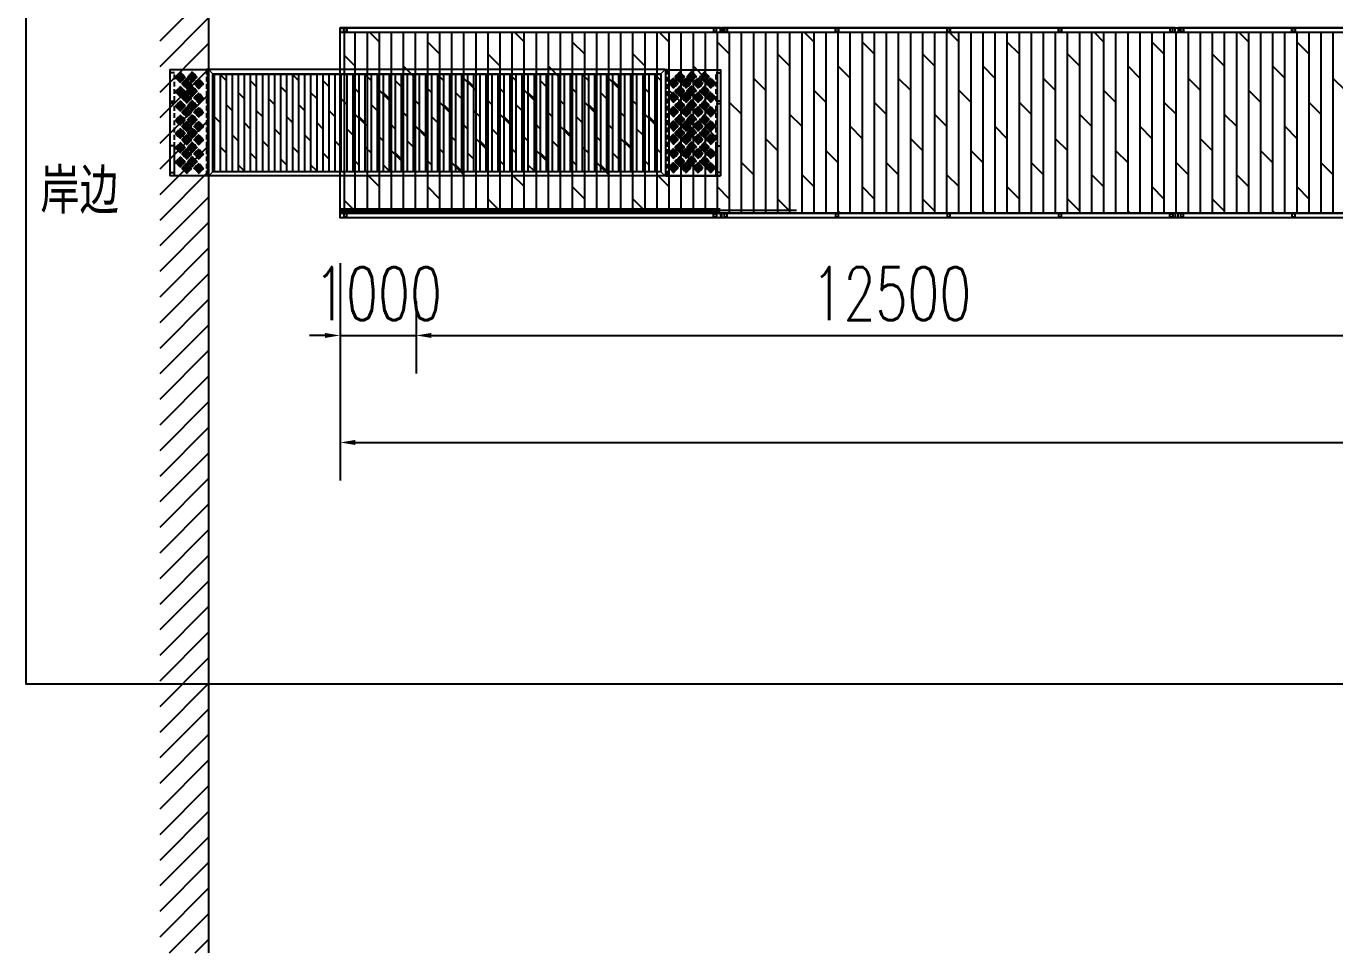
# Model space of a CAD drawing. Header units: millimetres. Extents: x -1612139 to -1260738, y 1141106 to 1536160.
# Drawn here: x -1339098 to -1321892, y 1241537 to 1253728 of the extents above; entities that cross this region are included whole.
import ezdxf

# ---------------------------------------------------------------- set-up
doc = ezdxf.new("R2010")
doc.units = ezdxf.units.MM
doc.header["$LTSCALE"] = 10
doc.linetypes.add('DASHED2', pattern=[9.525, 6.35, -3.175])
doc.layers.get('0').update_dxf_attribs({"linetype": 'CONTINUOUS'})
doc.layers.get('DEFPOINTS').update_dxf_attribs({"linetype": 'CONTINUOUS'})
for name, color, linetype in [('W-PLASTIC_RAILINGS塑木栏杆', 6, 'CONTINUOUS'), ('W-REVETMENT驳岸', 251, 'CONTINUOUS'), ('W-WOOD_FLOOR木地板', 30, 'CONTINUOUS')]:
    doc.layers.add(name, color=color, linetype=linetype)
doc.styles.add('STANDARD_T3', font='simplex.shx', dxfattribs={"width": 0.7, "bigfont": 'gbcbig.shx'})
doc.styles.add('长仿宋体', font='', dxfattribs={"width": 0.72})
doc.styles.get('长仿宋体').set_extended_font_data('FangSong_GB2312')
doc.dimstyles.new('W&&200', dxfattribs={"dimtxt": 700, "dimasz": 200, "dimexe": 500, "dimexo": 600, "dimgap": 200, "dimtad": 1, "dimdec": 0, "dimzin": 0, "dimdsep": 46, "dimtxsty": 'STANDARD_T3', "dimcen": 0.09, "dimclrd": 1, "dimclre": 1, "dimclrt": 7, "dimazin": 2, "dimtfac": 1, "dimtdec": 0, "dimtix": 1, "dimtmove": 2, "dimatfit": 3, "dimfxl": 100, "dimtolj": 1, "dimtzin": 0, "dimarcsym": 0})

# ---------------------------------------------------------------- blocks, each defined once
blk = doc.blocks.new('*U76')
for centre, start, end in [((175, 0), 164.0608, 195.9392), ((-175, 0), 344.0608, 15.9392)]:
    blk.add_arc(centre, 182, start, end)
blk = doc.blocks.new('*U77')
at = {"color": 0, "linetype": 'ByBlock', "lineweight": -2}
for p in [(0, 0), (20, 0), (40, 0), (60, 0), (80, 0)]:
    blk.add_blockref('*U76', p, dxfattribs=at)
blk = doc.blocks.new('*U82')
for centre, start, end in [((175, 0), 164.0608, 195.9392), ((-175, 0), 344.0608, 15.9392)]:
    blk.add_arc(centre, 182, start, end)
blk = doc.blocks.new('*U83')
at = {"color": 0, "linetype": 'ByBlock', "lineweight": -2}
for p in [(0, 0), (20, 0), (40, 0), (60, 0), (80, 0)]:
    blk.add_blockref('*U82', p, dxfattribs=at)
blk = doc.blocks.new('*U80')
for centre, start, end in [((175, 0), 164.0608, 195.9392), ((-175, 0), 344.0608, 15.9392)]:
    blk.add_arc(centre, 182, start, end)
blk = doc.blocks.new('*U81')
at = {"color": 0, "linetype": 'ByBlock', "lineweight": -2}
for p in [(0, 0), (20, 0), (40, 0), (60, 0), (80, 0)]:
    blk.add_blockref('*U80', p, dxfattribs=at)
blk = doc.blocks.new('*U78')
for centre, start, end in [((175, 0), 164.0608, 195.9392), ((-175, 0), 344.0608, 15.9392)]:
    blk.add_arc(centre, 182, start, end)
blk = doc.blocks.new('*U79')
at = {"color": 0, "linetype": 'ByBlock', "lineweight": -2}
for p in [(0, 0), (20, 0), (40, 0), (60, 0), (80, 0)]:
    blk.add_blockref('*U78', p, dxfattribs=at)
blk = doc.blocks.new('LG1')
at = {"color": 253}
for points in [[(20, 0), (5980, 0), (5980, 60), (20, 60)], [(50, 50), (90, 50), (90, 10), (50, 10)], [(1515, 50), (1555, 50), (1555, 10), (1515, 10)], [(2980, 50), (3020, 50), (3020, 10), (2980, 10)], [(4445, 50), (4485, 50), (4485, 10), (4445, 10)], [(5950, 50), (5910, 50), (5910, 10), (5950, 10)]]:
    blk.add_lwpolyline(points, close=True, dxfattribs=at)
blk = doc.blocks.new('LG2')
at = {"color": 251}
for points in [[(0, 0), (5000, 0), (5000, 60), (0, 60)], [(50, 50), (90, 50), (90, 10), (50, 10)], [(4950, 50), (4910, 50), (4910, 10), (4950, 10)]]:
    blk.add_lwpolyline(points, close=True, dxfattribs=at)
blk = doc.blocks.new('*D196')
at = {"color": 1, "lineweight": -2, "transparency": 16777216}
for p, q in [((-1334971, 1250608), (-1334971, 1249159)), ((-1333971, 1250109), (-1333971, 1249159)), ((-1335171, 1249659), (-1335371, 1249659)), ((-1334971, 1249659), (-1333971, 1249659)), ((-1333771, 1249659), (-1333571, 1249659))]:
    blk.add_line(p, q, dxfattribs=at)
at = {"color": 1, "transparency": 16777216}
for points in [[(-1335171, 1249692), (-1335171, 1249626), (-1334971, 1249659)], [(-1333771, 1249692), (-1333771, 1249626), (-1333971, 1249659)]]:
    blk.add_solid(points, dxfattribs=at)
at = {"layer": 'DEFPOINTS', "color": 0, "transparency": 16777216}
for p in [(-1334971, 1251208), (-1333971, 1250709, 0), (-1333971, 1249659)]:
    blk.add_point(p, dxfattribs=at)
at = {"color": 7, "transparency": 16777216, "insert": (-1334471, 1250209), "char_height": 700, "attachment_point": 5, "style": 'STANDARD_T3'}
blk.add_mtext('\\A1;1000', dxfattribs=at)
blk = doc.blocks.new('*D184')
at = {"color": 1, "lineweight": -2, "transparency": 16777216}
for p, q in [((-1333971, 1250109), (-1333971, 1249159)), ((-1321471, 1250109), (-1321471, 1249159)), ((-1333771, 1249659), (-1321671, 1249659))]:
    blk.add_line(p, q, dxfattribs=at)
at = {"color": 1, "transparency": 16777216}
for points in [[(-1333771, 1249692), (-1333771, 1249626), (-1333971, 1249659)], [(-1321671, 1249692), (-1321671, 1249626), (-1321471, 1249659)]]:
    blk.add_solid(points, dxfattribs=at)
at = {"layer": 'DEFPOINTS', "color": 0, "transparency": 16777216}
for p in [(-1333971, 1250709, 0), (-1321471, 1250709), (-1321471, 1249659)]:
    blk.add_point(p, dxfattribs=at)
at = {"color": 7, "transparency": 16777216, "insert": (-1327721, 1250209), "char_height": 700, "attachment_point": 5, "style": 'STANDARD_T3'}
blk.add_mtext('\\A1;12500', dxfattribs=at)
blk = doc.blocks.new('*D198')
at = {"color": 1, "lineweight": -2, "transparency": 16777216}
for p, q in [((-1334971, 1250608), (-1334971, 1247751)), ((-1282971, 1250608), (-1282971, 1247751)), ((-1334771, 1248251), (-1283171, 1248251))]:
    blk.add_line(p, q, dxfattribs=at)
at = {"color": 1, "transparency": 16777216}
for points in [[(-1334771, 1248284), (-1334771, 1248218), (-1334971, 1248251)], [(-1283171, 1248284), (-1283171, 1248218), (-1282971, 1248251)]]:
    blk.add_solid(points, dxfattribs=at)
at = {"layer": 'DEFPOINTS', "color": 0, "transparency": 16777216}
for p in [(-1334971, 1251208), (-1282971, 1251208), (-1282971, 1248251)]:
    blk.add_point(p, dxfattribs=at)
at = {"color": 7, "transparency": 16777216, "insert": (-1308971, 1248801), "char_height": 700, "attachment_point": 5, "style": 'STANDARD_T3'}
blk.add_mtext('\\A1;52000', dxfattribs=at)

msp = doc.modelspace()

# ---------------------------------------------------------------- hatches: boundary and pattern name
at = {"layer": 'W-REVETMENT驳岸'}
h = msp.add_hatch(dxfattribs=at)
h.set_pattern_fill('ANSI31', color=256, scale=150)
h.set_pattern_definition([(45, (-1302473.23, 1133826.54), (-168.3798, 168.3798), [])])
h.paths.add_polyline_path([(-1336698.6, 1241537.1), (-1337338.2, 1241537.1), (-1337338.2, 1265658.5), (-1336698.6, 1265658.5)])
at = {"layer": 'W-WOOD_FLOOR木地板'}
h = msp.add_hatch(dxfattribs=at)
h.set_pattern_fill('DOLMIT', color=253, scale=200, angle=90)
h.set_pattern_definition([(90, (109045.55, 2421.22), (-158.748412, 1e-14), []), (135, (109045.55, 2421.22), (-317.49661, -317.49661), [224.50425, -449.008])])
h.paths.add_polyline_path([(-1334910.7, 1253647.6), (-1334910.7, 1251267.6), (-1283030.7, 1251267.6), (-1283030.7, 1253647.6)])
h = msp.add_hatch(dxfattribs=at)
h.set_pattern_fill('DOLMIT', color=256, scale=100, angle=90)
h.set_pattern_definition([(90, (-1418616.87, 1211338.19), (-79.374206, 5e-15), []), (135, (-1418616.87, 1211338.19), (-158.7483, -158.7483), [112.2521, -224.504])])
h.paths.add_polyline_path([(-1336643.3, 1253097.9), (-1330753.3, 1253097.9), (-1330753.3, 1251812.6), (-1336643.3, 1251812.6)])

# ---------------------------------------------------------------- linework, layer by layer
at = {"color": 3, "lineweight": 5}
for p, q in [((-1330698.3, 1253157.6, -0.6), (-1336698.3, 1253157.6, -0.6)), ((-1330698.3, 1251757.6, -0.6), (-1337208.3, 1251757.6, -0.6))]:
    msp.add_line(p, q, dxfattribs=at)
at = {"lineweight": 5}
for p, q in [((-1336698.3, 1251757.6, -0.6), (-1336698.3, 1253157.6, -0.6)), ((-1336643.3, 1253102.6, -0.6), (-1336698.3, 1253157.6, -0.6)), ((-1330753.3, 1253102.6, -0.6), (-1336643.3, 1253102.6, -0.6)), ((-1336643.3, 1251812.6, -0.6), (-1336643.3, 1253102.6, -0.6)), ((-1330698.3, 1253157.6, -0.6), (-1330753.3, 1253102.6, -0.6)), ((-1330753.3, 1253102.6, -0.6), (-1330753.3, 1251812.6, -0.6)), ((-1330698.3, 1253157.6, -0.6), (-1330698.3, 1251757.6, -0.6)), ((-1336643.3, 1251812.6, -0.6), (-1336698.3, 1251757.6, -0.6)), ((-1330753.3, 1251812.6, -0.6), (-1336643.3, 1251812.6, -0.6)), ((-1330698.3, 1251757.6, -0.6), (-1330753.3, 1251812.6, -0.6))]:
    msp.add_line(p, q, dxfattribs=at)
at = {"color": 0}
for p, q in [((-1330698.3, 1253157.6, -0.6), (-1336698.3, 1253157.6, -0.6)), ((-1330698.3, 1251757.6, -0.6), (-1337208.3, 1251757.6, -0.6)), ((-1330688.3, 1251757.6, -0.6), (-1329968.3, 1251757.6, -0.6))]:
    msp.add_line(p, q, dxfattribs=at)
msp.add_lwpolyline([(-1339097.9, 1253854.2), (-1274270.1, 1253854.2), (-1274270.1, 1245071.3), (-1339097.9, 1245071.3)], close=True)
at = {"elevation": -0.6}
msp.add_lwpolyline([(-1336708.3, 1251757.6), (-1336708.3, 1253154.6), (-1337208.3, 1253154.6), (-1337208.3, 1251757.6)], dxfattribs=at)
at = {"linetype": 'DASHED2', "elevation": -0.6}
for points in [[(-1337208.3, 1252742.1), (-1337148.3, 1252742.1), (-1337148.3, 1253112.1), (-1337208.3, 1253112.1)], [(-1329968.3, 1252742.1), (-1330028.3, 1252742.1), (-1330028.3, 1253112.1), (-1329968.3, 1253112.1)], [(-1329968.3, 1251757.6), (-1330028.3, 1251757.6), (-1330028.3, 1252712.1), (-1329968.3, 1252712.1)], [(-1337208.3, 1251802.1), (-1337148.3, 1251802.1), (-1337148.3, 1252152.1), (-1337208.3, 1252152.1)], [(-1329968.3, 1251802.1), (-1330028.3, 1251802.1), (-1330028.3, 1252152.1), (-1329968.3, 1252152.1)]]:
    msp.add_lwpolyline(points, close=True, dxfattribs=at)
for points in [[(-1336708.3, 1251757.6), (-1336708.3, 1253156.6), (-1336728.3, 1253156.6), (-1336728.3, 1251757.6)], [(-1330688.3, 1251757.6), (-1330688.3, 1253156.6), (-1330668.3, 1253156.6), (-1330668.3, 1251757.6)], [(-1337148.3, 1251757.6), (-1337148.3, 1252712.1), (-1337208.3, 1252712.1), (-1337208.3, 1251757.6)]]:
    msp.add_lwpolyline(points, dxfattribs=at)
at = {"elevation": -0.6}
for points in [[(-1336643.3, 1253097.9), (-1330753.3, 1253097.9), (-1330753.3, 1251812.6), (-1336643.3, 1251812.6)], [(-1329968.3, 1251757.6), (-1330688.3, 1251757.6), (-1330688.3, 1253154.6), (-1329968.3, 1253154.6)]]:
    msp.add_lwpolyline(points, close=True, dxfattribs=at)
at = {"layer": 'W-PLASTIC_RAILINGS塑木栏杆', "color": 253}
msp.add_line((-1334970.7, 1251305.2, 4.6), (-1328970.7, 1251305.2, 4.6), dxfattribs=at)
at = {"layer": 'W-PLASTIC_RAILINGS塑木栏杆', "color": 253, "const_width": 60, "elevation": 4.6}
msp.add_lwpolyline([(-1334970.7, 1251305.2), (-1329970.7, 1251305.2)], dxfattribs=at)
at = {"layer": 'W-REVETMENT驳岸'}
for p, q in [((-1336698.3, 1241537.1, -0.6), (-1336698.3, 1265657.5, -0.6)), ((-1336698.3, 1244378.8, -0.6), (-1336698.3, 1263396.2, -0.6))]:
    msp.add_line(p, q, dxfattribs=at)
at = {"layer": 'W-WOOD_FLOOR木地板'}
for points in [[(-1334970.7, 1253707.6), (-1282970.7, 1253707.6), (-1282970.7, 1251207.6), (-1334970.7, 1251207.6)], [(-1334910.7, 1253647.6), (-1283030.7, 1253647.6), (-1283030.7, 1251267.6), (-1334910.7, 1251267.6)]]:
    msp.add_lwpolyline(points, close=True, dxfattribs=at)

# ---------------------------------------------------------------- block references
for name, p in [('LG2', (-1334970.7, 1253647.6)), ('LG1', (-1329970.7, 1253647.6)), ('LG1', (-1323970.7, 1253647.6))]:
    msp.add_blockref(name, p)
for name, p, rotation in [('*U83', (-1337099.2, 1253025.1, -0.6), 44.99999999970522), ('*U81', (-1336943.6, 1253029.3, -0.6), 44.99999999970522), ('*U83', (-1330533.9, 1253032, -0.6), 44.99999999970522), ('*U81', (-1330378.4, 1253036.2, -0.6), 44.99999999970522), ('*U83', (-1330208.7, 1253032, -0.6), 44.99999999970522), ('*U83', (-1337099.2, 1252837.6, -0.6), 44.99999999970522), ('*U77', (-1336959.9, 1252942.3, -0.6), 135.0000000002948), ('*U81', (-1336943.6, 1252841.9, -0.6), 44.99999999970522), ('*U79', (-1336800.1, 1252942.3, -0.6), 135.0000000002948), ('*U79', (-1330560.1, 1252949.3, -0.6), 135.0000000002948), ('*U83', (-1330533.9, 1252844.6, -0.6), 44.99999999970522), ('*U77', (-1330394.6, 1252949.3, -0.6), 135.0000000002948), ('*U81', (-1330378.4, 1252848.8, -0.6), 44.99999999970522), ('*U79', (-1330234.8, 1252949.3, -0.6), 135.0000000002948), ('*U83', (-1330208.7, 1252844.6, -0.6), 44.99999999970522), ('*U77', (-1330069.4, 1252949.3, -0.6), 135.0000000002948), ('*U77', (-1336959.9, 1252754.9, -0.6), 135.0000000002948), ('*U81', (-1336943.6, 1252654.4, -0.6), 44.99999999970522), ('*U79', (-1336800.1, 1252754.9, -0.6), 135.0000000002948), ('*U79', (-1330560.1, 1252761.8, -0.6), 135.0000000002948), ('*U83', (-1330533.9, 1252657.1, -0.6), 44.99999999970522), ('*U77', (-1330394.6, 1252761.8, -0.6), 135.0000000002948), ('*U81', (-1330378.4, 1252661.3, -0.6), 44.99999999970522), ('*U79', (-1330234.8, 1252761.8, -0.6), 135.0000000002948), ('*U83', (-1330208.7, 1252657.1, -0.6), 44.99999999970522), ('*U77', (-1330069.4, 1252761.8, -0.6), 135.0000000002948), ('*U83', (-1337099.2, 1252650.2, -0.6), 44.99999999970522), ('*U77', (-1336959.9, 1252567.4, -0.6), 135.0000000002948), ('*U79', (-1336800.1, 1252567.4, -0.6), 135.0000000002948), ('*U79', (-1330560.1, 1252574.4, -0.6), 135.0000000002948), ('*U77', (-1330394.6, 1252574.4, -0.6), 135.0000000002948), ('*U79', (-1330234.8, 1252574.4, -0.6), 135.0000000002948), ('*U77', (-1330069.4, 1252574.4, -0.6), 135.0000000002948), ('*U83', (-1337099.2, 1252462.7, -0.6), 44.99999999970522), ('*U77', (-1336959.9, 1252380, -0.6), 135.0000000002948), ('*U81', (-1336943.6, 1252467, -0.6), 44.99999999970522), ('*U79', (-1336800.1, 1252380, -0.6), 135.0000000002948), ('*U79', (-1330560.1, 1252386.9, -0.6), 135.0000000002948), ('*U83', (-1330533.9, 1252469.7, -0.6), 44.99999999970522), ('*U77', (-1330394.6, 1252386.9, -0.6), 135.0000000002948), ('*U81', (-1330378.4, 1252473.9, -0.6), 44.99999999970522), ('*U79', (-1330234.8, 1252386.9, -0.6), 135.0000000002948), ('*U83', (-1330208.7, 1252469.7, -0.6), 44.99999999970522), ('*U77', (-1330069.4, 1252386.9, -0.6), 135.0000000002948), ('*U83', (-1337099.2, 1252287.3, -0.6), 44.99999999970522), ('*U77', (-1336959.9, 1252204.6, -0.6), 135.0000000002948), ('*U81', (-1336943.6, 1252291.6, -0.6), 44.99999999970522), ('*U79', (-1336800.1, 1252204.6, -0.6), 135.0000000002948), ('*U79', (-1330560.1, 1252211.5, -0.6), 135.0000000002948), ('*U83', (-1330533.9, 1252294.3, -0.6), 44.99999999970522), ('*U77', (-1330394.6, 1252211.5, -0.6), 135.0000000002948), ('*U81', (-1330378.4, 1252298.5, -0.6), 44.99999999970522), ('*U79', (-1330234.8, 1252211.5, -0.6), 135.0000000002948), ('*U83', (-1330208.7, 1252294.3, -0.6), 44.99999999970522), ('*U77', (-1330069.4, 1252211.5, -0.6), 135.0000000002948), ('*U83', (-1337099.2, 1252099.9, -0.6), 44.99999999970522), ('*U77', (-1336959.9, 1252017.1, -0.6), 135.0000000002948), ('*U81', (-1336943.6, 1252104.1, -0.6), 44.99999999970522), ('*U79', (-1336800.1, 1252017.1, -0.6), 135.0000000002948), ('*U79', (-1330560.1, 1252024.1, -0.6), 135.0000000002948), ('*U83', (-1330533.9, 1252106.8, -0.6), 44.99999999970522), ('*U77', (-1330394.6, 1252024.1, -0.6), 135.0000000002948), ('*U81', (-1330378.4, 1252111.1, -0.6), 44.99999999970522), ('*U79', (-1330234.8, 1252024.1, -0.6), 135.0000000002948), ('*U83', (-1330208.7, 1252106.8, -0.6), 44.99999999970522), ('*U77', (-1330069.4, 1252024.1, -0.6), 135.0000000002948), ('*U83', (-1337099.2, 1251912.4, -0.6), 44.99999999970522), ('*U77', (-1336959.9, 1251829.7, -0.6), 135.0000000002948), ('*U81', (-1336943.6, 1251916.7, -0.6), 44.99999999970522), ('*U79', (-1336800.1, 1251829.7, -0.6), 135.0000000002948), ('*U79', (-1330560.1, 1251836.6, -0.6), 135.0000000002948), ('*U83', (-1330533.9, 1251919.4, -0.6), 44.99999999970522), ('*U77', (-1330394.6, 1251836.6, -0.6), 135.0000000002948), ('*U81', (-1330378.4, 1251923.6, -0.6), 44.99999999970522), ('*U79', (-1330234.8, 1251836.6, -0.6), 135.0000000002948), ('*U83', (-1330208.7, 1251919.4, -0.6), 44.99999999970522), ('*U77', (-1330069.4, 1251836.6, -0.6), 135.0000000002948)]:
    msp.add_blockref(name, p, dxfattribs=dict(rotation=rotation))
at = {"xscale": -1, "rotation": 180}
for name, p in [('LG2', (-1334970.7, 1251267.6)), ('LG1', (-1329970.7, 1251267.6)), ('LG1', (-1323970.7, 1251267.6))]:
    msp.add_blockref(name, p, dxfattribs=at)

# ---------------------------------------------------------------- texts
at = {"insert": (-1338911.9, 1251842.5), "char_height": 525, "width": 12476.13, "attachment_point": 1, "rotation": 0.01667, "style": '长仿宋体'}
msp.add_mtext('{\\fSimSun|b0|i0|c134|p49;岸边}', dxfattribs=at)

# ---------------------------------------------------------------- dimensions: what is measured, and where the dimension line sits
for base, p1, p2, picture, middle in [((-1333970.7, 1249659.1), (-1334970.7, 1251207.6), (-1333970.7, 1250709.3, -0.5), '*D196', (-1334470.7, 1250209.1)), ((-1282970.7, 1248251), (-1334970.7, 1251207.6), (-1282970.7, 1251207.6), '*D198', (-1308970.7, 1248801)), ((-1321470.7, 1249659.1), (-1333970.7, 1250709.3, -0.5), (-1321470.7, 1250709.3), '*D184', (-1327720.7, 1250209.1))]:
    dim = msp.add_linear_dim(base=base, p1=p1, p2=p2, dimstyle='W&&200')
    dim.commit()
    dim.dimension.update_dxf_attribs({"geometry": picture, "text_midpoint": middle})

doc.saveas('drawing.dxf')
